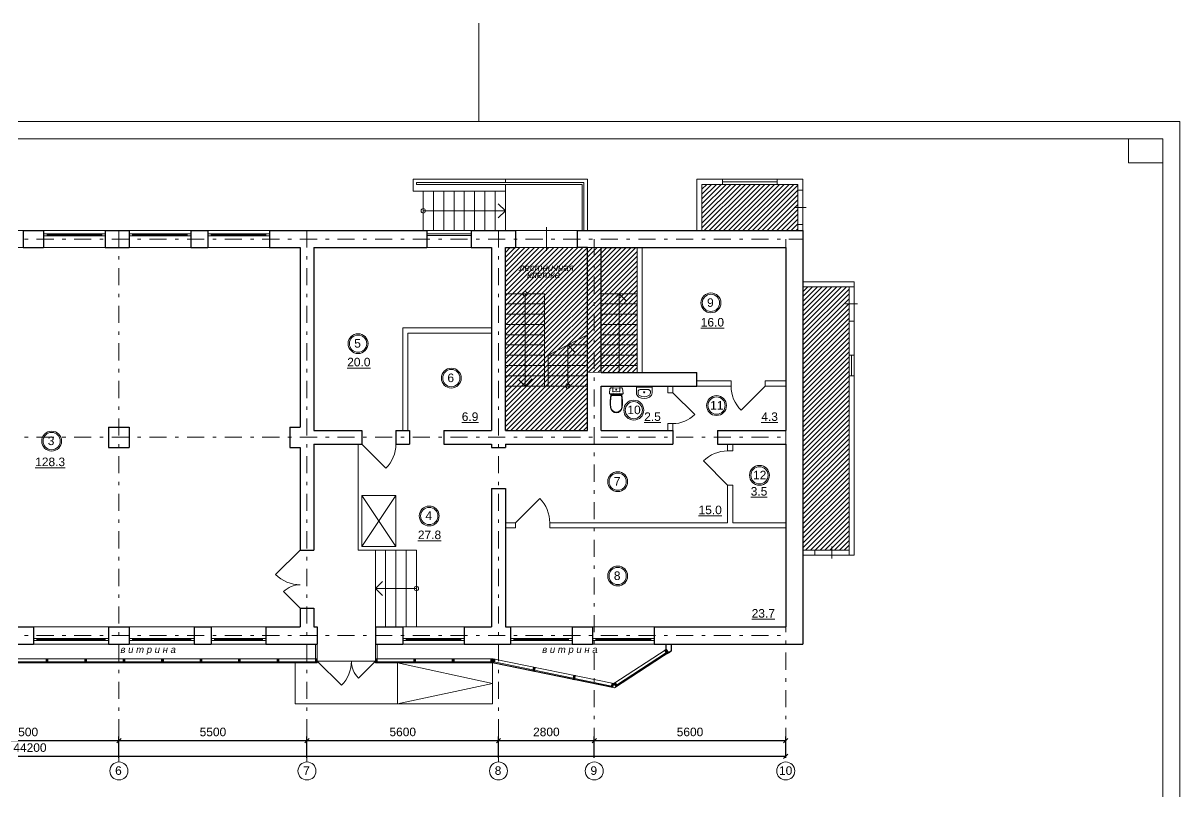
# Model space of a CAD drawing. Header units: metres. Extents: x 1647.3 to 1708.8, y -76.7 to -8.6.
# Drawn here: x 1675.02 to 1708.85, y -64.39 to -41.9 of the extents above; entities that cross this region are included whole.
import ezdxf
from ezdxf.enums import TextEntityAlignment as Align

# ---------------------------------------------------------------- set-up
doc = ezdxf.new("R2010")
doc.units = ezdxf.units.M
doc.header["$MEASUREMENT"] = 0
doc.linetypes.add('( Dashdot )', pattern=[1.001, 0.5, -0.25, 0.001, -0.25])
doc.layers.add('Level 50', color=7, linetype='Continuous', lineweight=0)
doc.styles.get("Standard").update_dxf_attribs({"font": 'times.ttf'})
doc.styles.add('Style-Arial', font='arial.ttf')
doc.styles.add('Style-Arial IF', font='ariali.ttf')
doc.dimstyles.get("Standard").update_dxf_attribs({"dimtxt": 0.18, "dimasz": 0.18, "dimexe": 0.18, "dimexo": 0.0625, "dimgap": 0.09, "dimtad": 0, "dimtih": 1, "dimtoh": 1, "dimdec": 4, "dimzin": 0, "dimdsep": 46, "dimtxsty": 'Standard', "dimcen": 0.09, "dimadec": 0, "dimazin": 0, "dimtfac": 1, "dimtdec": 4, "dimtofl": 0, "dimtmove": 0, "dimatfit": 3, "dimfxl": 1, "dimtolj": 1, "dimtzin": 0, "dimarcsym": 0})

# ---------------------------------------------------------------- blocks, each defined once
blk = doc.blocks.new('*U1186')
at = {"lineweight": 0}
blk.add_line((-0.8, 0), (0.8, 0), dxfattribs=at)
at = {"lineweight": 13, "flags": 128}
for points in [[(-0.9, 0.03), (-0.8, 0.03), (-0.8, -0.03), (-0.9, -0.03), (-0.9, 0.03)], [(0.9, 0.03), (0.8, 0.03), (0.8, -0.03), (0.9, -0.03), (0.9, 0.03)]]:
    blk.add_lwpolyline(points, close=True, dxfattribs=at)
at = {"lineweight": 0, "flags": 128}
blk.add_lwpolyline([(-0.8, 0.03), (0.8, 0.03), (0.8, -0.03), (-0.8, -0.03), (-0.8, 0.03)], close=True, dxfattribs=at)
blk = doc.blocks.new('*U1187')
at = {"lineweight": 0}
blk.add_line((-1, 0), (1, 0), dxfattribs=at)
at = {"lineweight": 13, "flags": 128}
for points in [[(-1.1, 0.03), (-1, 0.03), (-1, -0.03), (-1.1, -0.03), (-1.1, 0.03)], [(1.1, 0.03), (1, 0.03), (1, -0.03), (1.1, -0.03), (1.1, 0.03)]]:
    blk.add_lwpolyline(points, close=True, dxfattribs=at)
at = {"lineweight": 0, "flags": 128}
blk.add_lwpolyline([(-1, 0.03), (1, 0.03), (1, -0.03), (-1, -0.03), (-1, 0.03)], close=True, dxfattribs=at)
blk = doc.blocks.new('*U1188')
at = {"lineweight": 0}
blk.add_line((-0.85, 0), (0.85, 0), dxfattribs=at)
at = {"lineweight": 13, "flags": 128}
for points in [[(-0.95, 0.03), (-0.85, 0.03), (-0.85, -0.03), (-0.95, -0.03), (-0.95, 0.03)], [(0.95, 0.03), (0.85, 0.03), (0.85, -0.03), (0.95, -0.03), (0.95, 0.03)]]:
    blk.add_lwpolyline(points, close=True, dxfattribs=at)
at = {"lineweight": 0, "flags": 128}
blk.add_lwpolyline([(-0.85, 0.03), (0.85, 0.03), (0.85, -0.03), (-0.85, -0.03), (-0.85, 0.03)], close=True, dxfattribs=at)
blk = doc.blocks.new('*U1189')
at = {"lineweight": 0}
blk.add_line((-0.7, 0), (0.7, 0), dxfattribs=at)
at = {"lineweight": 13, "flags": 128}
for points in [[(-0.8, 0.03), (-0.7, 0.03), (-0.7, -0.03), (-0.8, -0.03), (-0.8, 0.03)], [(0.8, 0.03), (0.7, 0.03), (0.7, -0.03), (0.8, -0.03), (0.8, 0.03)]]:
    blk.add_lwpolyline(points, close=True, dxfattribs=at)
at = {"lineweight": 0, "flags": 128}
blk.add_lwpolyline([(-0.7, 0.03), (0.7, 0.03), (0.7, -0.03), (-0.7, -0.03), (-0.7, 0.03)], close=True, dxfattribs=at)
blk = doc.blocks.new('*U109')
at = {"color": 7, "linetype": 'Continuous', "lineweight": 13}
blk.add_line((0, 0.06), (0, -0.06), dxfattribs=at)
at = {"color": 7, "linetype": 'Continuous', "lineweight": 13, "flags": 128}
for points in [[(-0.025, 0.06), (0.025, 0.06), (0.025, -0.01), (-0.025, -0.01), (-0.025, 0.06)], [(-0.025, -0.05), (0.025, -0.05), (0.025, -0.06), (-0.025, -0.06), (-0.025, -0.05)]]:
    blk.add_lwpolyline(points, close=True, dxfattribs=at)
for points in [[(-0.015, -0.025), (-0.025, -0.025), (-0.025, -0.01), (0.025, -0.01), (0.025, -0.025), (0.015, -0.025)], [(0.015, -0.025), (0.015, -0.05), (-0.015, -0.05), (-0.015, -0.025)]]:
    blk.add_lwpolyline(points, dxfattribs=at)
blk = doc.blocks.new('SINK10')
at = {"color": 252, "linetype": 'Continuous', "lineweight": 13}
for p, q in [((-23, 0), (-23, -16.8)), ((23, 0), (-23, 0)), ((23, 0), (23, -16.8)), ((-17.9, -12.3), (-18, -13.4)), ((-18, -13.4), (-18, -16.8)), ((-17.5, -11.2), (-17.9, -12.3)), ((-16.8, -10.1), (-17.5, -11.2)), ((-15.9, -9.2), (-16.8, -10.1)), ((-14.8, -8.3), (-15.9, -9.2)), ((-13.6, -7.7), (-14.8, -8.3)), ((-12.2, -7.2), (-13.6, -7.7)), ((-10.7, -6.9), (-12.2, -7.2)), ((-9.1, -6.8), (-10.7, -6.9)), ((-9.1, -6.8), (-9.1, -6.8)), ((9.1, -6.8), (-9.1, -6.8)), ((9.1, -6.8), (9.1, -6.8)), ((10.7, -6.9), (9.1, -6.8)), ((12.2, -7.2), (10.7, -6.9)), ((13.6, -7.7), (12.2, -7.2)), ((14.8, -8.3), (13.6, -7.7)), ((15.9, -9.2), (14.8, -8.3)), ((16.8, -10.1), (15.9, -9.2)), ((17.5, -11.2), (16.8, -10.1)), ((17.9, -12.3), (17.5, -11.2)), ((18, -13.4), (17.9, -12.3)), ((18, -13.4), (18, -16.8))]:
    blk.add_line(p, q, dxfattribs=at)
for centre, radius, start, end in [((-9.1, -16.8), 13.9, 180, 241.5254), ((-9.1, -16.8), 8.89, 180, 241.5254), ((0, 0), 33, 241.5254, 298.4746), ((0, 0), 28, 241.5254, 298.4746), ((0, -15.2), 1.75, 0, 360), ((9.1, -16.8), 8.89, 298.4746, 360), ((9.1, -16.8), 13.9, 298.4746, 360)]:
    blk.add_arc(centre, radius, start, end, dxfattribs=at)
blk = doc.blocks.new('ун2')
at = {"color": 252, "linetype": 'Continuous', "lineweight": 13}
for p, q in [((-0.131, -0.114), (-0.131, 0.006)), ((0.131, -0.114), (0.131, 0.006)), ((-0.25, -0.194), (-0.229, -0.012)), ((0, -0.266), (-0.184, -0.266)), ((0, -0.235), (-0.168, -0.235)), ((0, -0.235), (0.168, -0.235)), ((0, -0.266), (0.184, -0.266)), ((0.25, -0.194), (0.229, -0.012))]:
    blk.add_line(p, q, dxfattribs=at)
at = {"color": 252, "linetype": 'Continuous', "lineweight": 13, "extrusion": (0, 0, -1)}
blk.add_circle((0, -0.058), 0.0157, dxfattribs=at)
at = {"color": 252, "linetype": 'Continuous', "lineweight": 13}
for centre, radius, start, end in [((-0.225, 0.014), 0.0259, 262.0147, 1.5137), ((0, 1.373), 1.373, 261.6431, 278.3569), ((0.225, 0.014), 0.0258, 178.1572, 278.1058), ((-0.226, -0.192), 0.0242, 185.3126, 270.5398), ((0, -1.267), 1.076, 77.8721, 102.1279), ((1.292, -0.524), 1.518, 168.8327, 186.9654), ((-0.169, -0.152), 0.0829, 229.7034, 270.7895), ((1.29, -0.524), 1.497, 170.087, 187.0749), ((-0.115, -0.115), 0.0166, 175.2998, 270.088), ((0, -0.594), 0.477, 76.0614, 103.9386), ((0.115, -0.115), 0.0166, 269.912, 4.7002), ((0.169, -0.152), 0.0829, 269.2105, 310.2966), ((-1.29, -0.524), 1.497, 352.9251, 9.913), ((-1.292, -0.524), 1.518, 353.0346, 11.1673), ((0.226, -0.192), 0.0242, 269.4602, 354.6874), ((0, -0.679), 0.217, 187.7539, 269.9084), ((0, -0.679), 0.198, 188.5249, 269.9084), ((0, -0.679), 0.198, 270.0916, 351.4751), ((0, -0.679), 0.217, 270.0916, 352.2461)]:
    blk.add_arc(centre, radius, start, end, dxfattribs=at)
blk = doc.blocks.new('*U526')
at = {"color": 7, "linetype": 'Continuous', "lineweight": 0}
blk.add_line((10.263, 14.5), (10.263, 17.383), dxfattribs=at)
at = {"layer": 'Level 50', "color": 7, "linetype": 'Continuous', "lineweight": 0}
for p, q in [((-30.737, 14.5), (30.763, 14.5)), ((30.763, 14.5), (30.763, -14.5))]:
    blk.add_line(p, q, dxfattribs=at)
at = {"layer": 'Level 50', "color": 7, "linetype": 'Continuous', "lineweight": 13}
for p, q in [((-28.737, 14), (30.263, 14)), ((29.263, 14), (29.263, 13.3)), ((30.263, 14), (30.263, -14)), ((29.263, 13.3), (30.263, 13.3))]:
    blk.add_line(p, q, dxfattribs=at)
blk = doc.blocks.new('*U15')
at = {"color": 7, "linetype": 'Continuous', "lineweight": 13}
for radius in [0.291, 0.252]:
    blk.add_circle((0, 0), radius, dxfattribs=at)
at = {"color": 7, "linetype": 'Continuous', "lineweight": 13, "style": 'Style-Arial'}
blk.add_text('3', height=0.25, dxfattribs=at).set_placement((-0.113, 0.133), align=Align.TOP_LEFT)
blk = doc.blocks.new('*U16')
at = {"color": 7, "linetype": 'Continuous', "lineweight": 13}
for radius in [0.291, 0.252]:
    blk.add_circle((0, 0), radius, dxfattribs=at)
at = {"color": 7, "linetype": 'Continuous', "lineweight": 13, "style": 'Style-Arial'}
blk.add_text('4', height=0.25, dxfattribs=at).set_placement((-0.113, 0.133), align=Align.TOP_LEFT)
blk = doc.blocks.new('*U17')
at = {"color": 7, "linetype": 'Continuous', "lineweight": 13}
for radius in [0.291, 0.252]:
    blk.add_circle((0, 0), radius, dxfattribs=at)
at = {"color": 7, "linetype": 'Continuous', "lineweight": 13, "style": 'Style-Arial'}
blk.add_text('5', height=0.25, dxfattribs=at).set_placement((-0.113, 0.133), align=Align.TOP_LEFT)
blk = doc.blocks.new('*U18')
at = {"color": 7, "linetype": 'Continuous', "lineweight": 13}
for radius in [0.291, 0.252]:
    blk.add_circle((0, 0), radius, dxfattribs=at)
at = {"color": 7, "linetype": 'Continuous', "lineweight": 13, "style": 'Style-Arial'}
blk.add_text('6', height=0.25, dxfattribs=at).set_placement((-0.113, 0.133), align=Align.TOP_LEFT)
blk = doc.blocks.new('*U19')
at = {"color": 7, "linetype": 'Continuous', "lineweight": 13}
for radius in [0.291, 0.252]:
    blk.add_circle((0, 0), radius, dxfattribs=at)
at = {"color": 7, "linetype": 'Continuous', "lineweight": 13, "style": 'Style-Arial'}
blk.add_text('7', height=0.25, dxfattribs=at).set_placement((-0.113, 0.133), align=Align.TOP_LEFT)
blk = doc.blocks.new('*U20')
at = {"color": 7, "linetype": 'Continuous', "lineweight": 13}
for radius in [0.291, 0.252]:
    blk.add_circle((0, 0), radius, dxfattribs=at)
at = {"color": 7, "linetype": 'Continuous', "lineweight": 13, "style": 'Style-Arial'}
blk.add_text('8', height=0.25, dxfattribs=at).set_placement((-0.113, 0.133), align=Align.TOP_LEFT)
blk = doc.blocks.new('*U21')
at = {"color": 7, "linetype": 'Continuous', "lineweight": 13}
for radius in [0.291, 0.252]:
    blk.add_circle((0, 0), radius, dxfattribs=at)
at = {"color": 7, "linetype": 'Continuous', "lineweight": 13, "style": 'Style-Arial'}
blk.add_text('9', height=0.25, dxfattribs=at).set_placement((-0.113, 0.133), align=Align.TOP_LEFT)
blk = doc.blocks.new('*U1192')
at = {"color": 7, "linetype": 'Continuous', "lineweight": 13}
for radius in [0.291, 0.252]:
    blk.add_circle((0, 0), radius, dxfattribs=at)
at = {"color": 7, "linetype": 'Continuous', "lineweight": 13, "style": 'Style-Arial'}
blk.add_text('10', height=0.25, dxfattribs=at).set_placement((-0.187, 0.133), align=Align.TOP_LEFT)
blk = doc.blocks.new('*U1193')
at = {"color": 7, "linetype": 'Continuous', "lineweight": 13}
for radius in [0.291, 0.252]:
    blk.add_circle((0, 0), radius, dxfattribs=at)
at = {"color": 7, "linetype": 'Continuous', "lineweight": 13, "style": 'Style-Arial'}
blk.add_text('12', height=0.25, dxfattribs=at).set_placement((-0.187, 0.133), align=Align.TOP_LEFT)
blk = doc.blocks.new('*U1194')
at = {"color": 7, "linetype": 'Continuous', "lineweight": 13}
for radius in [0.291, 0.252]:
    blk.add_circle((0, 0), radius, dxfattribs=at)
at = {"color": 7, "linetype": 'Continuous', "lineweight": 13, "style": 'Style-Arial'}
blk.add_text('11', height=0.25, dxfattribs=at).set_placement((-0.187, 0.133), align=Align.TOP_LEFT)
blk = doc.blocks.new('_Oblique')
at = {"color": 0, "linetype": 'ByBlock', "lineweight": -2}
blk.add_line((0.5, 0.5), (-0.5, -0.5), dxfattribs=at)
blk = doc.blocks.new('*D1201')
at = {"color": 0, "linetype": 'Continuous', "lineweight": -2, "transparency": 16777216}
for p, q in [((1672.324, -63.389), (1672.324, -62.765)), ((1672.324, -62.89), (1677.824, -62.89)), ((1677.824, -63.389), (1677.824, -62.765))]:
    blk.add_line(p, q, dxfattribs=at)
at = {"layer": 'Defpoints', "color": 0, "linetype": 'Continuous', "lineweight": 13, "transparency": 16777216}
for p in [(1677.824, -62.89), (1672.324, -63.514), (1677.824, -63.514)]:
    blk.add_point(p, dxfattribs=at)
at = {"color": 0, "linetype": 'Continuous', "lineweight": -2, "transparency": 16777216, "xscale": 0.125, "yscale": 0.125, "zscale": 0.125, "rotation": 180}
blk.add_blockref('_Oblique', (1672.324, -62.89), dxfattribs=at)
at = {"color": 0, "linetype": 'Continuous', "lineweight": -2, "transparency": 16777216, "xscale": 0.125, "yscale": 0.125, "zscale": 0.125}
blk.add_blockref('_Oblique', (1677.824, -62.89), dxfattribs=at)
at = {"color": 0, "linetype": 'Continuous', "lineweight": 0, "transparency": 16777216, "insert": (1675.074, -62.637), "char_height": 0.25, "attachment_point": 5, "style": 'Style-Arial'}
blk.add_mtext('\\A1;5500', dxfattribs=at)
blk = doc.blocks.new('*D1202')
at = {"color": 0, "linetype": 'Continuous', "lineweight": -2, "transparency": 16777216}
for p, q in [((1677.824, -63.389), (1677.824, -62.765)), ((1677.824, -62.89), (1683.324, -62.89)), ((1683.324, -63.389), (1683.324, -62.765))]:
    blk.add_line(p, q, dxfattribs=at)
at = {"layer": 'Defpoints', "color": 0, "linetype": 'Continuous', "lineweight": 13, "transparency": 16777216}
for p in [(1683.324, -62.89), (1677.824, -63.514), (1683.324, -63.514)]:
    blk.add_point(p, dxfattribs=at)
at = {"color": 0, "linetype": 'Continuous', "lineweight": -2, "transparency": 16777216, "xscale": 0.125, "yscale": 0.125, "zscale": 0.125, "rotation": 180}
blk.add_blockref('_Oblique', (1677.824, -62.89), dxfattribs=at)
at = {"color": 0, "linetype": 'Continuous', "lineweight": -2, "transparency": 16777216, "xscale": 0.125, "yscale": 0.125, "zscale": 0.125}
blk.add_blockref('_Oblique', (1683.324, -62.89), dxfattribs=at)
at = {"color": 0, "linetype": 'Continuous', "lineweight": 0, "transparency": 16777216, "insert": (1680.574, -62.637), "char_height": 0.25, "attachment_point": 5, "style": 'Style-Arial'}
blk.add_mtext('\\A1;5500', dxfattribs=at)
blk = doc.blocks.new('*D1203')
at = {"color": 0, "linetype": 'Continuous', "lineweight": -2, "transparency": 16777216}
for p, q in [((1683.324, -63.389), (1683.324, -62.765)), ((1683.324, -62.89), (1688.924, -62.89)), ((1688.924, -63.389), (1688.924, -62.765))]:
    blk.add_line(p, q, dxfattribs=at)
at = {"layer": 'Defpoints', "color": 0, "linetype": 'Continuous', "lineweight": 13, "transparency": 16777216}
for p in [(1688.924, -62.89), (1683.324, -63.514), (1688.924, -63.514)]:
    blk.add_point(p, dxfattribs=at)
at = {"color": 0, "linetype": 'Continuous', "lineweight": -2, "transparency": 16777216, "xscale": 0.125, "yscale": 0.125, "zscale": 0.125, "rotation": 180}
blk.add_blockref('_Oblique', (1683.324, -62.89), dxfattribs=at)
at = {"color": 0, "linetype": 'Continuous', "lineweight": -2, "transparency": 16777216, "xscale": 0.125, "yscale": 0.125, "zscale": 0.125}
blk.add_blockref('_Oblique', (1688.924, -62.89), dxfattribs=at)
at = {"color": 0, "linetype": 'Continuous', "lineweight": 0, "transparency": 16777216, "insert": (1686.124, -62.637), "char_height": 0.25, "attachment_point": 5, "style": 'Style-Arial'}
blk.add_mtext('\\A1;5600', dxfattribs=at)
blk = doc.blocks.new('*D1204')
at = {"color": 0, "linetype": 'Continuous', "lineweight": -2, "transparency": 16777216}
for p, q in [((1688.924, -63.389), (1688.924, -62.765)), ((1688.924, -62.89), (1691.724, -62.89)), ((1691.724, -63.389), (1691.724, -62.765))]:
    blk.add_line(p, q, dxfattribs=at)
at = {"layer": 'Defpoints', "color": 0, "linetype": 'Continuous', "lineweight": 13, "transparency": 16777216}
for p in [(1691.724, -62.89), (1688.924, -63.514), (1691.724, -63.514)]:
    blk.add_point(p, dxfattribs=at)
at = {"color": 0, "linetype": 'Continuous', "lineweight": -2, "transparency": 16777216, "xscale": 0.125, "yscale": 0.125, "zscale": 0.125, "rotation": 180}
blk.add_blockref('_Oblique', (1688.924, -62.89), dxfattribs=at)
at = {"color": 0, "linetype": 'Continuous', "lineweight": -2, "transparency": 16777216, "xscale": 0.125, "yscale": 0.125, "zscale": 0.125}
blk.add_blockref('_Oblique', (1691.724, -62.89), dxfattribs=at)
at = {"color": 0, "linetype": 'Continuous', "lineweight": 0, "transparency": 16777216, "insert": (1690.324, -62.637), "char_height": 0.25, "attachment_point": 5, "style": 'Style-Arial'}
blk.add_mtext('\\A1;2800', dxfattribs=at)
blk = doc.blocks.new('*D1205')
at = {"color": 0, "linetype": 'Continuous', "lineweight": -2, "transparency": 16777216}
for p, q in [((1691.724, -63.389), (1691.724, -62.765)), ((1691.724, -62.89), (1697.324, -62.89)), ((1697.324, -63.389), (1697.324, -62.765))]:
    blk.add_line(p, q, dxfattribs=at)
at = {"layer": 'Defpoints', "color": 0, "linetype": 'Continuous', "lineweight": 13, "transparency": 16777216}
for p in [(1697.324, -62.89), (1691.724, -63.514), (1697.324, -63.514)]:
    blk.add_point(p, dxfattribs=at)
at = {"color": 0, "linetype": 'Continuous', "lineweight": -2, "transparency": 16777216, "xscale": 0.125, "yscale": 0.125, "zscale": 0.125, "rotation": 180}
blk.add_blockref('_Oblique', (1691.724, -62.89), dxfattribs=at)
at = {"color": 0, "linetype": 'Continuous', "lineweight": -2, "transparency": 16777216, "xscale": 0.125, "yscale": 0.125, "zscale": 0.125}
blk.add_blockref('_Oblique', (1697.324, -62.89), dxfattribs=at)
at = {"color": 0, "linetype": 'Continuous', "lineweight": 0, "transparency": 16777216, "insert": (1694.524, -62.637), "char_height": 0.25, "attachment_point": 5, "style": 'Style-Arial'}
blk.add_mtext('\\A1;5600', dxfattribs=at)
blk = doc.blocks.new('*D1207')
at = {"color": 0, "linetype": 'Continuous', "lineweight": -2, "transparency": 16777216}
for p, q in [((1653.124, -63.389), (1653.124, -63.223)), ((1697.324, -63.389), (1697.324, -63.223)), ((1653.124, -63.348), (1697.324, -63.348))]:
    blk.add_line(p, q, dxfattribs=at)
at = {"layer": 'Defpoints', "color": 0, "linetype": 'Continuous', "lineweight": 13, "transparency": 16777216}
for p in [(1653.124, -63.514), (1697.324, -63.348), (1697.324, -63.514)]:
    blk.add_point(p, dxfattribs=at)
at = {"color": 0, "linetype": 'Continuous', "lineweight": -2, "transparency": 16777216, "xscale": 0.125, "yscale": 0.125, "zscale": 0.125, "rotation": 180}
blk.add_blockref('_Oblique', (1653.124, -63.348), dxfattribs=at)
at = {"color": 0, "linetype": 'Continuous', "lineweight": -2, "transparency": 16777216, "xscale": 0.125, "yscale": 0.125, "zscale": 0.125}
blk.add_blockref('_Oblique', (1697.324, -63.348), dxfattribs=at)
at = {"color": 0, "linetype": 'Continuous', "lineweight": 0, "transparency": 16777216, "insert": (1675.224, -63.095), "char_height": 0.25, "attachment_point": 5, "style": 'Style-Arial'}
blk.add_mtext('\\A1;44200', dxfattribs=at)

msp = doc.modelspace()

# ---------------------------------------------------------------- hatches: boundary and pattern name
at = {"lineweight": 0}
h = msp.add_hatch(dxfattribs=at)
h.set_pattern_fill('HATCH', color=252, style=0, pattern_type=2)
h.set_pattern_definition([(45, (1694.87421, -46.61436), (-0.0707107, 0.0707107), [])])
h.paths.add_polyline_path([(1694.87421104, -46.61436206), (1697.67421104, -46.61436206), (1697.67421104, -47.96436206), (1694.87421104, -47.96436206)])
h = msp.add_hatch(dxfattribs=at)
h.set_pattern_fill('HATCH', color=252, style=0, pattern_type=2)
h.set_pattern_definition([(45, (1689.12421, -48.46436), (-0.0707107, 0.0707107), [])])
h.paths.add_polyline_path([(1689.12421104, -48.46436206), (1689.12421104, -53.81436206), (1691.52421104, -53.81436206), (1691.52421104, -52.11411738), (1692.97421104, -52.11436206), (1692.97421104, -48.46436206)])
h = msp.add_hatch(dxfattribs=at)
h.set_pattern_fill('HATCH', color=252, style=0, pattern_type=2)
h.set_pattern_definition([(45, (1697.82421, -49.61436), (-0.0707107, 0.0707107), [])])
h.paths.add_polyline_path([(1697.82421104, -49.61436206), (1699.17421104, -49.61436206), (1699.17421104, -57.31436206), (1697.82421104, -57.31436206)])

# ---------------------------------------------------------------- linework, layer by layer
at = {"lineweight": 13}
for p, q in [((1691.52421104, -46.46436206), (1686.42421104, -46.46436206)), ((1686.42421104, -46.81436206), (1686.42421104, -46.46436206)), ((1691.42421104, -46.56436206), (1686.52421104, -46.56436206)), ((1686.52421104, -46.61436206), (1686.52421104, -46.56436206)), ((1691.37421104, -46.61436206), (1686.52421104, -46.61436206)), ((1689.12421104, -46.56436206), (1689.12421104, -46.46436206)), ((1689.12421104, -47.96436206), (1689.12421104, -46.61436206)), ((1691.37421104, -47.96436206), (1691.37421104, -46.61436206)), ((1691.42421104, -47.96436206), (1691.42421104, -46.56436206)), ((1691.52421104, -47.96436206), (1691.52421104, -46.46436206)), ((1694.72421104, -47.96436206), (1694.72421104, -46.46436206)), ((1694.72421104, -46.46436206), (1695.47421104, -46.46436206)), ((1697.07421104, -46.46436206), (1697.82421104, -46.46436206)), ((1697.82421104, -46.78936206), (1697.82421104, -46.46436206)), ((1686.42421104, -46.81436206), (1689.12421104, -46.81436206)), ((1686.72421104, -47.96436206), (1686.72421104, -46.81436206)), ((1697.82421104, -47.96436206), (1697.82421104, -47.78936206)), ((1692.97421104, -48.46436206), (1692.97421104, -52.11436206)), ((1693.12421104, -48.46436206), (1693.12421104, -52.11436206)), ((1697.82421104, -49.46436206), (1699.32421104, -49.46436206)), ((1699.32421104, -49.46436206), (1699.32421104, -49.61436206)), ((1689.12421104, -49.81436206), (1690.27421104, -49.81436206)), ((1690.27421104, -52.51436206), (1690.27421104, -49.81436206)), ((1699.32421104, -50.61436206), (1699.32421104, -51.61436206)), ((1686.12421104, -50.81436206), (1686.12421104, -53.81436206)), ((1686.12421104, -50.81436206), (1688.72421104, -50.81436206)), ((1686.27421104, -50.96436206), (1686.27421104, -53.81436206)), ((1686.27421104, -50.96436206), (1688.72421104, -50.96436206)), ((1690.37421104, -52.51436206), (1690.37421104, -51.61436206)), ((1694.72421104, -52.36436206), (1695.72421104, -52.36436206)), ((1695.72421104, -52.36436206), (1695.72421104, -52.51436206)), ((1696.72421104, -52.36436206), (1696.72421104, -52.51436206)), ((1696.72421104, -52.36436206), (1697.32421104, -52.36436206)), ((1699.32421104, -52.21436206), (1699.32421104, -57.46436206)), ((1689.12421104, -52.51436206), (1691.52421104, -52.51436206)), ((1693.87421104, -52.71436206), (1693.87421104, -52.51436206)), ((1693.87421104, -52.71436206), (1694.02421104, -52.71436206)), ((1694.02421104, -52.71436206), (1694.02421104, -52.51436206)), ((1694.02421104, -52.71436206), (1694.66060714, -53.35075817)), ((1694.72421104, -52.51436206), (1695.72421104, -52.51436206)), ((1696.72421104, -52.51436206), (1696.01710426, -53.22146885)), ((1696.72421104, -52.51436206), (1697.32421104, -52.51436206)), ((1693.87421104, -53.81436206), (1693.87421104, -53.61436206)), ((1693.87421104, -53.61436206), (1694.02421104, -53.61436206)), ((1694.02421104, -53.81436206), (1694.02421104, -53.61436206)), ((1684.82421104, -54.21436206), (1684.82421104, -57.31436206)), ((1684.92421104, -54.21436206), (1685.63131782, -54.92146885)), ((1695.62421104, -54.21436206), (1695.62421104, -54.41436206)), ((1695.62421104, -54.41436206), (1695.77421104, -54.41436206)), ((1695.77421104, -54.21436206), (1695.77421104, -54.41436206)), ((1695.62421104, -55.41436206), (1694.91710426, -54.70725528)), ((1695.62421104, -55.41436206), (1695.77421104, -55.41436206)), ((1695.62421104, -55.41436206), (1695.62421104, -56.51436206)), ((1695.77421104, -55.41436206), (1695.77421104, -56.51436206)), ((1689.42421104, -56.51436206), (1690.13131782, -55.80725528)), ((1689.12421104, -56.51436206), (1689.42421104, -56.51436206)), ((1689.12421104, -56.66436206), (1689.42421104, -56.66436206)), ((1689.42421104, -56.51436206), (1689.42421104, -56.66436206)), ((1690.42421104, -56.51436206), (1690.42421104, -56.66436206)), ((1690.42421104, -56.51436206), (1695.62421104, -56.51436206)), ((1690.42421104, -56.66436206), (1697.32421104, -56.66436206)), ((1695.77421104, -56.51436206), (1697.32421104, -56.51436206)), ((1683.12421104, -57.31436206), (1682.40703828, -58.03153482)), ((1684.82421104, -57.31436206), (1686.52421104, -57.31436206)), ((1685.32421104, -57.31436206), (1685.32421104, -59.56436206)), ((1686.52421104, -57.31436206), (1686.52421104, -59.56436206)), ((1697.82421104, -57.46436206), (1698.17421104, -57.46436206)), ((1683.12421104, -59.01436206), (1682.63930227, -58.52945329)), ((1686.12421104, -59.56436206), (1686.52421104, -59.56436206)), ((1683.62421104, -60.49436206), (1672.32421104, -60.49436206)), ((1685.32421104, -60.49436206), (1688.76138383, -60.49436206)), ((1688.76138383, -60.49436206), (1692.29408262, -61.2185274)), ((1693.82486412, -60.21858545), (1692.29408262, -61.2185274)), ((1693.97421104, -60.26436206), (1692.31836354, -61.34600002)), ((1672.32421104, -60.61436206), (1683.62421104, -60.61436206)), ((1682.97421104, -60.61436206), (1682.97421104, -61.81436206)), ((1683.62421104, -60.56436206), (1684.33131782, -61.27146885)), ((1685.32421104, -60.56436206), (1684.82923629, -61.05933681)), ((1685.32421104, -60.61436206), (1688.74921104, -60.61436206)), ((1685.97421104, -60.61436206), (1685.97421104, -61.81436206)), ((1688.74921104, -60.61436206), (1692.31836354, -61.34600002)), ((1688.74921104, -60.61436206), (1688.74921104, -61.81436206)), ((1682.97421104, -61.81436206), (1688.74921104, -61.81436206))]:
    msp.add_line(p, q, dxfattribs=at)
at = {"color": 7, "lineweight": 13}
for p, q in [((1694.87421104, -46.61436206), (1695.47421104, -46.61436206)), ((1694.87421104, -47.96436206), (1694.87421104, -46.61436206)), ((1695.47421104, -46.61436206), (1695.47421104, -46.46436206)), ((1697.07421104, -46.61436206), (1697.07421104, -46.46436206)), ((1697.07421104, -46.61436206), (1697.67421104, -46.61436206)), ((1697.67421104, -46.78936206), (1697.67421104, -46.61436206)), ((1697.67421104, -46.78936206), (1697.82421104, -46.78936206)), ((1697.67421104, -47.96436206), (1697.67421104, -47.78936206)), ((1697.67421104, -47.78936206), (1697.82421104, -47.78936206)), ((1697.82421104, -49.61436206), (1699.32421104, -49.61436206)), ((1691.92421104, -49.81436206), (1692.97421104, -49.81436206)), ((1699.17421104, -50.61436206), (1699.17421104, -51.61436206)), ((1699.17421104, -50.61436206), (1699.32421104, -50.61436206)), ((1699.17421104, -51.61436206), (1699.32421104, -51.61436206)), ((1699.17421104, -52.21436206), (1699.32421104, -52.21436206)), ((1699.17421104, -52.21436206), (1699.17421104, -57.46436206)), ((1697.82421104, -57.31436206), (1698.17421104, -57.31436206)), ((1698.17421104, -57.31436206), (1698.17421104, -57.46436206)), ((1699.17421104, -57.46436206), (1699.32421104, -57.46436206))]:
    msp.add_line(p, q, dxfattribs=at)
at = {"color": 7, "lineweight": 0}
for p, q in [((1695.47421104, -46.53936206), (1697.07421104, -46.53936206)), ((1697.57421104, -47.28936206), (1697.92271888, -47.28936206)), ((1691.92421104, -50.11436206), (1692.97421104, -50.11436206)), ((1699.07421104, -50.11436206), (1699.42421104, -50.11436206)), ((1691.92421104, -50.41436206), (1692.97421104, -50.41436206)), ((1691.92421104, -50.71436206), (1692.97421104, -50.71436206)), ((1691.92421104, -51.01436206), (1692.97421104, -51.01436206)), ((1691.92421104, -51.31436206), (1692.97421104, -51.31436206)), ((1691.92421104, -51.61436206), (1692.97421104, -51.61436206)), ((1699.24921104, -51.61436206), (1699.24921104, -52.21436206)), ((1691.92421104, -51.91436206), (1692.97421104, -51.91436206)), ((1698.67421104, -57.21436206), (1698.67421104, -57.56436206))]:
    msp.add_line(p, q, dxfattribs=at)
at = {"lineweight": 0}
for p, q in [((1687.02421104, -47.96436206), (1687.02421104, -46.81436206)), ((1687.32421104, -47.96436206), (1687.32421104, -46.81436206)), ((1687.62421104, -47.96436206), (1687.62421104, -46.81436206)), ((1687.92421104, -47.96436206), (1687.92421104, -46.81436206)), ((1688.22421104, -47.96436206), (1688.22421104, -46.81436206)), ((1688.52421104, -47.96436206), (1688.52421104, -46.81436206)), ((1688.82421104, -47.96436206), (1688.82421104, -46.81436206)), ((1688.91646066, -47.18161169), (1689.12421104, -47.38936206)), ((1686.72421104, -47.38936206), (1689.12421104, -47.38936206)), ((1688.91646066, -47.59711244), (1689.12421104, -47.38936206)), ((1690.32421104, -47.86436206), (1690.32421104, -48.56436206)), ((1689.69921104, -49.81436206), (1689.69921104, -52.51436206)), ((1692.24146066, -50.02211244), (1692.44921104, -49.81436206)), ((1692.44921104, -52.11436206), (1692.44921104, -49.81436206)), ((1692.65696141, -50.02211244), (1692.44921104, -49.81436206)), ((1689.12421104, -50.11436206), (1690.27421104, -50.11436206)), ((1689.12421104, -50.41436206), (1690.27421104, -50.41436206)), ((1689.12421104, -50.71436206), (1690.27421104, -50.71436206)), ((1689.12421104, -51.01436206), (1690.27421104, -51.01436206)), ((1690.37421104, -51.61436206), (1691.52421104, -51.01436206)), ((1689.12421104, -51.31436206), (1690.27421104, -51.31436206)), ((1690.74146066, -51.52211244), (1690.94921104, -51.31436206)), ((1690.94921104, -51.31436206), (1691.52421104, -51.31436206)), ((1690.94921104, -52.51436206), (1690.94921104, -51.31436206)), ((1691.15696141, -51.52211244), (1690.94921104, -51.31436206)), ((1689.12421104, -51.61436206), (1690.27421104, -51.61436206)), ((1690.37421104, -51.61436206), (1691.52421104, -51.61436206)), ((1689.12421104, -51.91436206), (1690.27421104, -51.91436206)), ((1690.37421104, -51.91436206), (1691.52421104, -51.91436206)), ((1689.12421104, -52.21436206), (1690.27421104, -52.21436206)), ((1689.49146066, -52.30661169), (1689.69921104, -52.51436206)), ((1689.90696141, -52.30661169), (1689.69921104, -52.51436206)), ((1690.37421104, -52.21436206), (1691.52421104, -52.21436206)), ((1684.92421104, -55.71436206), (1685.92421104, -57.21436206)), ((1684.92421104, -57.21436206), (1685.92421104, -55.71436206)), ((1685.62421104, -57.31436206), (1685.62421104, -59.56436206)), ((1685.92421104, -57.31436206), (1685.92421104, -59.56436206)), ((1686.22421104, -57.31436206), (1686.22421104, -59.56436206)), ((1685.53196141, -58.23161169), (1685.32421104, -58.43936206)), ((1686.52421104, -58.43936206), (1685.32421104, -58.43936206)), ((1685.53196141, -58.64711244), (1685.32421104, -58.43936206)), ((1686.22421104, -59.93436206), (1687.82421104, -59.93436206)), ((1689.37421104, -59.93436206), (1690.97421104, -59.93436206)), ((1691.77421104, -59.93436206), (1693.37421104, -59.93436206)), ((1683.62421104, -60.56436206), (1685.32421104, -60.56436206))]:
    msp.add_line(p, q, dxfattribs=at)
at = {"lineweight": 30}
for p, q in [((1675.02421104, -47.96436206), (1675.02421104, -48.46436206)), ((1675.02421104, -47.96436206), (1675.62421104, -47.96436206)), ((1675.62421104, -47.96436206), (1675.62421104, -48.46436206)), ((1677.42421104, -47.96436206), (1677.42421104, -48.46436206)), ((1677.42421104, -47.96436206), (1678.12421104, -47.96436206)), ((1678.12421104, -47.96436206), (1678.12421104, -48.46436206)), ((1679.92421104, -47.96436206), (1679.92421104, -48.46436206)), ((1679.92421104, -47.96436206), (1680.42421104, -47.96436206)), ((1680.42421104, -47.96436206), (1680.42421104, -48.46436206)), ((1682.22421104, -47.96436206), (1682.22421104, -48.46436206)), ((1682.22421104, -47.96436206), (1686.82421104, -47.96436206)), ((1686.82421104, -47.96436206), (1686.82421104, -48.46436206)), ((1688.12421104, -47.96436206), (1688.12421104, -48.46436206)), ((1688.12421104, -47.96436206), (1689.42421104, -47.96436206)), ((1689.42421104, -47.96436206), (1689.42421104, -48.46436206)), ((1691.22421104, -47.96436206), (1691.22421104, -48.46436206)), ((1691.22421104, -47.96436206), (1697.82421104, -47.96436206)), ((1697.82421104, -47.96436206), (1697.82421104, -60.06436206)), ((1675.02421104, -48.46436206), (1675.62421104, -48.46436206)), ((1677.42421104, -48.46436206), (1678.12421104, -48.46436206)), ((1679.92421104, -48.46436206), (1680.42421104, -48.46436206)), ((1682.22421104, -48.46436206), (1683.12421104, -48.46436206)), ((1683.12421104, -48.46436206), (1683.12421104, -53.71436206)), ((1683.52421104, -48.46436206), (1683.52421104, -53.81436206)), ((1683.52421104, -48.46436206), (1686.82421104, -48.46436206)), ((1688.12421104, -48.46436206), (1688.72421104, -48.46436206)), ((1688.72421104, -48.46436206), (1688.72421104, -53.81436206)), ((1689.12421104, -53.81436206), (1689.12421104, -48.46436206)), ((1689.12421104, -48.46436206), (1689.42421104, -48.46436206)), ((1691.52421104, -48.46436206), (1691.22421104, -48.46436206)), ((1691.52421104, -53.81436206), (1691.52421104, -48.46436206)), ((1691.92421104, -48.46436206), (1697.32421104, -48.46436206)), ((1691.92421104, -52.11436206), (1691.92421104, -48.46436206)), ((1697.32421104, -48.46436206), (1697.32421104, -53.81436206)), ((1691.92421104, -52.11436206), (1694.72421104, -52.11436206)), ((1694.72421104, -52.51436206), (1694.72421104, -52.11436206)), ((1691.92421104, -53.81436206), (1691.92421104, -52.51436206)), ((1691.92421104, -52.51436206), (1694.72421104, -52.51436206)), ((1677.52421104, -53.71436206), (1677.52421104, -54.31436206)), ((1677.52421104, -53.71436206), (1678.12421104, -53.71436206)), ((1678.12421104, -53.71436206), (1678.12421104, -54.31436206)), ((1682.82421104, -53.71436206), (1683.12421104, -53.71436206)), ((1682.82421104, -53.71436206), (1682.82421104, -54.31436206)), ((1683.52421104, -53.81436206), (1684.92421104, -53.81436206)), ((1684.92421104, -53.81436206), (1684.92421104, -54.21436206)), ((1685.92421104, -53.81436206), (1685.92421104, -54.21436206)), ((1685.92421104, -53.81436206), (1686.32421104, -53.81436206)), ((1686.32421104, -53.81436206), (1686.32421104, -54.21436206)), ((1687.32421104, -53.81436206), (1687.32421104, -54.21436206)), ((1687.32421104, -53.81436206), (1688.72421104, -53.81436206)), ((1689.12421104, -53.81436206), (1691.52421104, -53.81436206)), ((1691.92421104, -53.81436206), (1694.02421104, -53.81436206)), ((1694.02421104, -53.81436206), (1694.02421104, -54.21436206)), ((1695.32421104, -53.81436206), (1695.32421104, -54.21436206)), ((1695.32421104, -53.81436206), (1697.32421104, -53.81436206)), ((1677.52421104, -54.31436206), (1678.12421104, -54.31436206)), ((1682.82421104, -54.31436206), (1683.12421104, -54.31436206)), ((1683.12421104, -54.31436206), (1683.12421104, -57.31436206)), ((1683.52421104, -54.21436206), (1684.92421104, -54.21436206)), ((1683.52421104, -54.21436206), (1683.52421104, -57.31436206)), ((1685.92421104, -54.21436206), (1686.32421104, -54.21436206)), ((1687.32421104, -54.21436206), (1688.72421104, -54.21436206)), ((1688.72421104, -54.21436206), (1688.72421104, -54.31436206)), ((1688.72421104, -54.31436206), (1689.12421104, -54.31436206)), ((1689.12421104, -54.21436206), (1689.12421104, -54.31436206)), ((1689.12421104, -54.21436206), (1694.02421104, -54.21436206)), ((1695.32421104, -54.21436206), (1697.32421104, -54.21436206)), ((1697.32421104, -54.21436206), (1697.32421104, -59.56436206)), ((1688.72421104, -55.51436206), (1689.12421104, -55.51436206)), ((1688.72421104, -55.51436206), (1688.72421104, -59.56436206)), ((1689.12421104, -55.51436206), (1689.12421104, -59.56436206)), ((1683.12421104, -57.31436206), (1683.52421104, -57.31436206)), ((1683.12421104, -59.01436206), (1683.52421104, -59.01436206)), ((1683.12421104, -59.01436206), (1683.12421104, -59.56436206)), ((1683.52421104, -59.01436206), (1683.52421104, -59.56436206)), ((1674.72421104, -59.56436206), (1675.32421104, -59.56436206)), ((1675.32421104, -59.56436206), (1675.32421104, -60.06436206)), ((1677.52421104, -59.56436206), (1677.52421104, -60.06436206)), ((1677.52421104, -59.56436206), (1678.12421104, -59.56436206)), ((1678.12421104, -59.56436206), (1678.12421104, -60.06436206)), ((1680.02421104, -59.56436206), (1680.02421104, -60.06436206)), ((1680.02421104, -59.56436206), (1680.52421104, -59.56436206)), ((1680.52421104, -59.56436206), (1680.52421104, -60.06436206)), ((1682.12421104, -59.56436206), (1682.12421104, -60.06436206)), ((1682.12421104, -59.56436206), (1683.12421104, -59.56436206)), ((1683.52421104, -59.56436206), (1683.62421104, -59.56436206)), ((1683.62421104, -59.56436206), (1683.62421104, -60.06436206)), ((1685.32421104, -59.56436206), (1685.32421104, -60.06436206)), ((1685.32421104, -59.56436206), (1686.12421104, -59.56436206)), ((1686.12421104, -59.56436206), (1686.12421104, -60.06436206)), ((1687.92421104, -59.56436206), (1687.92421104, -60.06436206)), ((1687.92421104, -59.56436206), (1688.72421104, -59.56436206)), ((1689.12421104, -59.56436206), (1689.27421104, -59.56436206)), ((1689.27421104, -59.56436206), (1689.27421104, -60.06436206)), ((1691.07421104, -59.56436206), (1691.07421104, -60.06436206)), ((1691.07421104, -59.56436206), (1691.67421104, -59.56436206)), ((1691.67421104, -59.56436206), (1691.67421104, -60.06436206)), ((1693.47421104, -59.56436206), (1693.47421104, -60.06436206)), ((1693.47421104, -59.56436206), (1697.32421104, -59.56436206)), ((1674.72421104, -60.06436206), (1675.32421104, -60.06436206)), ((1677.52421104, -60.06436206), (1678.12421104, -60.06436206)), ((1680.02421104, -60.06436206), (1680.52421104, -60.06436206)), ((1682.12421104, -60.06436206), (1683.62421104, -60.06436206)), ((1685.32421104, -60.06436206), (1686.12421104, -60.06436206)), ((1687.92421104, -60.06436206), (1689.27421104, -60.06436206)), ((1691.07421104, -60.06436206), (1691.67421104, -60.06436206)), ((1693.47421104, -60.06436206), (1697.82421104, -60.06436206)), ((1693.82486412, -60.21858545), (1693.82486412, -60.06436206)), ((1693.97421104, -60.06436206), (1693.97421104, -60.26436206)), ((1693.82486412, -60.21858545), (1693.89049019, -60.31905046)), ((1693.89049019, -60.31905046), (1693.97421104, -60.26436206))]:
    msp.add_line(p, q, dxfattribs=at)
at = {"color": 1, "linetype": '( Dashdot )', "lineweight": 0}
for p, q in [((1677.82421104, -47.96544933), (1677.82421104, -63.51436206)), ((1683.32421104, -47.96544933), (1683.32421104, -63.51436206)), ((1688.92421104, -47.96544933), (1688.92421104, -63.51436206)), ((1651.218254, -48.21436206), (1697.82421104, -48.21436206)), ((1691.72421104, -48.21436206), (1691.72421104, -63.51436206)), ((1697.32421104, -48.21436206), (1697.32421104, -63.51436206)), ((1651.218254, -54.01436206), (1697.32421104, -54.01436206)), ((1651.218254, -59.81436206), (1697.32421104, -59.81436206))]:
    msp.add_line(p, q, dxfattribs=at)
at = {"color": 252, "lineweight": 0, "flags": 128}
for points in [[(1694.87421104, -46.61436206), (1697.67421104, -46.61436206), (1697.67421104, -47.96436206), (1694.87421104, -47.96436206), (1694.87421104, -46.61436206)], [(1689.12421104, -48.46436206), (1689.12421104, -53.81436206), (1691.52421104, -53.81436206), (1691.52421104, -52.11411738), (1692.97421104, -52.11436206), (1692.97421104, -48.46436206), (1689.12421104, -48.46436206), (1689.12421104, -48.46436206)], [(1697.82421104, -49.61436206), (1699.17421104, -49.61436206), (1699.17421104, -57.31436206), (1697.82421104, -57.31436206), (1697.82421104, -49.61436206)]]:
    msp.add_lwpolyline(points, close=True, dxfattribs=at)
at = {"color": 7, "lineweight": 0, "flags": 128}
for points in [[(1695.47421104, -46.46436206), (1697.07421104, -46.46436206), (1697.07421104, -46.61436206), (1695.47421104, -46.61436206), (1695.47421104, -46.46436206)], [(1697.67421104, -46.78936206), (1697.67421104, -47.78936206), (1697.82271888, -47.78936206), (1697.82271888, -46.78936206), (1697.67421104, -46.78936206)], [(1699.17421104, -50.61436206), (1699.32421104, -50.61436206), (1699.32421104, -49.61436206), (1699.17421104, -49.61436206), (1699.17421104, -50.61436206)], [(1699.17421104, -51.61436206), (1699.17421104, -52.21436206), (1699.32421104, -52.21436206), (1699.32421104, -51.61436206), (1699.17421104, -51.61436206)], [(1698.17421104, -57.46436206), (1699.17421104, -57.46436206), (1699.17421104, -57.31436206), (1698.17421104, -57.31436206), (1698.17421104, -57.46436206)]]:
    msp.add_lwpolyline(points, close=True, dxfattribs=at)
at = {"lineweight": 0, "flags": 128}
for points in [[(1673.22421104, -47.96436206), (1675.02421104, -47.96436206), (1675.02421104, -48.46436206), (1673.22421104, -48.46436206), (1673.22421104, -47.96436206)], [(1675.62421104, -47.96436206), (1677.42421104, -47.96436206), (1677.42421104, -48.46436206), (1675.62421104, -48.46436206), (1675.62421104, -47.96436206)], [(1678.12421104, -47.96436206), (1679.92421104, -47.96436206), (1679.92421104, -48.46436206), (1678.12421104, -48.46436206), (1678.12421104, -47.96436206)], [(1680.42421104, -47.96436206), (1682.22421104, -47.96436206), (1682.22421104, -48.46436206), (1680.42421104, -48.46436206), (1680.42421104, -47.96436206)], [(1686.82421104, -47.96436206), (1688.12421104, -47.96436206), (1688.12421104, -48.46436206), (1686.82421104, -48.46436206), (1686.82421104, -47.96436206)], [(1689.42421104, -47.96436206), (1691.22421104, -47.96436206), (1691.22421104, -48.46436206), (1689.42421104, -48.46436206), (1689.42421104, -47.96436206)], [(1675.32421104, -59.56436206), (1677.52421104, -59.56436206), (1677.52421104, -60.06436206), (1675.32421104, -60.06436206), (1675.32421104, -59.56436206)], [(1678.12421104, -59.56436206), (1680.02421104, -59.56436206), (1680.02421104, -60.06436206), (1678.12421104, -60.06436206), (1678.12421104, -59.56436206)], [(1680.52421104, -59.56436206), (1682.12421104, -59.56436206), (1682.12421104, -60.06436206), (1680.52421104, -60.06436206), (1680.52421104, -59.56436206)], [(1686.12421104, -59.56436206), (1687.92421104, -59.56436206), (1687.92421104, -60.06436206), (1686.12421104, -60.06436206), (1686.12421104, -59.56436206)], [(1689.27421104, -59.56436206), (1691.07421104, -59.56436206), (1691.07421104, -60.06436206), (1689.27421104, -60.06436206), (1689.27421104, -59.56436206)], [(1691.67421104, -59.56436206), (1693.47421104, -59.56436206), (1693.47421104, -60.06436206), (1691.67421104, -60.06436206), (1691.67421104, -59.56436206)], [(1686.22421104, -59.90436206), (1687.82421104, -59.90436206), (1687.82421104, -59.96436206), (1686.22421104, -59.96436206), (1686.22421104, -59.90436206)], [(1689.37421104, -59.90436206), (1690.97421104, -59.90436206), (1690.97421104, -59.96436206), (1689.37421104, -59.96436206), (1689.37421104, -59.90436206)], [(1691.77421104, -59.90436206), (1693.37421104, -59.90436206), (1693.37421104, -59.96436206), (1691.77421104, -59.96436206), (1691.77421104, -59.90436206)]]:
    msp.add_lwpolyline(points, close=True, dxfattribs=at)
at = {"lineweight": 13, "flags": 128}
for points in [[(1686.82421104, -48.06436206), (1688.12421104, -48.06436206), (1688.12421104, -48.11436206), (1686.82421104, -48.11436206), (1686.82421104, -48.06436206)], [(1684.92421104, -55.71436206), (1684.92421104, -57.21436206), (1685.92421104, -57.21436206), (1685.92421104, -55.71436206), (1684.92421104, -55.71436206)], [(1683.57421104, -60.49436206), (1683.62421104, -60.49436206), (1683.62421104, -60.06436206), (1683.57421104, -60.06436206), (1683.57421104, -60.49436206)], [(1685.32421104, -60.49436206), (1685.37421104, -60.49436206), (1685.37421104, -60.06436206), (1685.32421104, -60.06436206), (1685.32421104, -60.49436206)], [(1686.12421104, -59.90436206), (1686.22421104, -59.90436206), (1686.22421104, -59.96436206), (1686.12421104, -59.96436206), (1686.12421104, -59.90436206)], [(1687.92421104, -59.90436206), (1687.82421104, -59.90436206), (1687.82421104, -59.96436206), (1687.92421104, -59.96436206), (1687.92421104, -59.90436206)], [(1689.27421104, -59.90436206), (1689.37421104, -59.90436206), (1689.37421104, -59.96436206), (1689.27421104, -59.96436206), (1689.27421104, -59.90436206)], [(1691.07421104, -59.90436206), (1690.97421104, -59.90436206), (1690.97421104, -59.96436206), (1691.07421104, -59.96436206), (1691.07421104, -59.90436206)], [(1691.67421104, -59.90436206), (1691.77421104, -59.90436206), (1691.77421104, -59.96436206), (1691.67421104, -59.96436206), (1691.67421104, -59.90436206)], [(1693.47421104, -59.90436206), (1693.37421104, -59.90436206), (1693.37421104, -59.96436206), (1693.47421104, -59.96436206), (1693.47421104, -59.90436206)], [(1692.37457136, -61.26747817), (1692.38824346, -61.28840838), (1693.85153302, -60.33255373), (1693.83786092, -60.31162352), (1692.37457136, -61.26747817)], [(1683.58421104, -60.57936206), (1683.58421104, -60.60436206), (1672.36421104, -60.60436206), (1672.36421104, -60.57936206), (1683.58421104, -60.57936206)], [(1685.36421104, -60.57936206), (1685.36421104, -60.60436206), (1688.70921104, -60.60436206), (1688.70921104, -60.57936206), (1685.36421104, -60.57936206)], [(1688.79542469, -60.58810757), (1688.79040435, -60.61259831), (1692.23220503, -61.31813051), (1692.23722536, -61.29363977), (1688.79542469, -60.58810757)]]:
    msp.add_lwpolyline(points, close=True, dxfattribs=at)
at = {"lineweight": 0, "flags": 128}
msp.add_lwpolyline([(1685.97421104, -60.61436206), (1688.74921104, -61.21436206), (1685.97421104, -61.81436206)], dxfattribs=at)
at = {"lineweight": 0}
for centre in [(1686.72421104, -47.38936206), (1689.69921104, -49.81436206), (1690.94921104, -52.51436206), (1686.52421104, -58.43936206)]:
    msp.add_circle(centre, 0.06444703, dxfattribs=at)
at = {"color": 7, "linetype": 'Continuous', "lineweight": 13}
for centre in [(1677.82421104, -63.77771751), (1683.32421104, -63.77771751), (1688.92421104, -63.77771751), (1691.72421104, -63.77771751), (1697.32421104, -63.77771751)]:
    msp.add_circle(centre, 0.26335544, dxfattribs=at)
at = {"lineweight": 0}
for centre, radius, start, end in [((1696.72421104, -52.51436206), 1, 180, 225), ((1694.02421104, -52.71436206), 0.9, 270, 315), ((1684.92421104, -54.21436206), 1, 315, 0), ((1695.62421104, -55.41436206), 1, 90, 135), ((1689.42421104, -56.51436206), 1, 0, 45), ((1683.12421104, -57.31436206), 1.01423544, 225, 270), ((1683.12421104, -59.01436206), 0.68576456, 90, 135), ((1683.62421104, -60.56436206), 1, 315, 0), ((1685.32421104, -60.56436206), 0.7, 180, 225)]:
    msp.add_arc(centre, radius, start, end, dxfattribs=at)

# ---------------------------------------------------------------- block references
at = {"lineweight": 13}
for name, p in [('*U1186', (1676.52425, -48.09434725)), ('*U1186', (1679.02425, -48.09434725)), ('*U1186', (1681.32425, -48.09434725)), ('*U1187', (1676.42425, -59.93434725)), ('*U1188', (1679.07425, -59.93434725)), ('*U1189', (1681.32425, -59.93434725))]:
    msp.add_blockref(name, p, dxfattribs=at)
at = {"color": 7, "linetype": 'Continuous', "lineweight": 13}
for name, p in [('*U21', (1695.13571994, -50.08185744)), ('*U17', (1684.81807425, -51.27442149)), ('*U18', (1687.54382524, -52.28300297)), ('*U1192', (1692.88100983, -53.22075)), ('*U1194', (1695.29982066, -53.08708827)), ('*U15', (1675.8576427, -54.12607476)), ('*U19', (1692.40996896, -55.31225757)), ('*U1193', (1696.55533992, -55.12694564)), ('*U16', (1686.89871046, -56.31697595)), ('*U20', (1692.40996896, -58.07292612)), ('*U109', (1675.72418114, -60.55432611)), ('*U109', (1676.84918114, -60.55432611)), ('*U109', (1677.97418114, -60.55432611)), ('*U109', (1679.09918114, -60.55432611)), ('*U109', (1680.22418114, -60.55432611)), ('*U109', (1681.34918114, -60.55432611)), ('*U109', (1682.47418114, -60.55432611)), ('*U109', (1683.59918114, -60.55432611)), ('*U109', (1685.34918114, -60.55432611)), ('*U109', (1686.47418114, -60.55432611)), ('*U109', (1687.59918114, -60.55432611)), ('*U109', (1688.72418114, -60.55432611))]:
    msp.add_blockref(name, p, dxfattribs=at)
at = {"color": 252, "linetype": 'Continuous', "lineweight": 13, "extrusion": (0, 0, -1), "xscale": 0.8056611058123734, "yscale": 0.8056611058123734, "zscale": 0.8056611058123734, "rotation": 359.9999999999999}
msp.add_blockref('ун2', (-1692.36843831, -52.57456638), dxfattribs=at)
at = {"color": 252, "linetype": 'Continuous', "lineweight": 13, "xscale": 0.01, "yscale": 0.01, "zscale": 0.01, "rotation": 359.9999999999999}
msp.add_blockref('SINK10', (1693.18514949, -52.54693444), dxfattribs=at)
at = {"color": 7, "linetype": 'Continuous', "lineweight": 13}
for p, rotation in [((1688.78572852, -60.56056341), 348.4154639204788), ((1693.83670226, -60.2824763), 33.15350019668099), ((1689.9612839, -60.80153965), 348.4154639204788), ((1691.13683928, -61.04251588), 348.4154639204788), ((1692.25691808, -61.27212002), 348.4154639204788), ((1692.34829645, -61.25473747), 33.15350019668099)]:
    msp.add_blockref('*U109', p, dxfattribs=dict(at, rotation=rotation))
at = {"layer": 'Level 50', "color": 7, "linetype": 'Continuous', "lineweight": 13}
msp.add_blockref('*U526', (1678.08518472, -59.28030757), dxfattribs=at)

# ---------------------------------------------------------------- texts
at = {"color": 7, "lineweight": 0, "style": 'Style-Arial IF'}
for p in [(1677.87090741, -60.12446252), (1690.20218549, -60.12446252)]:
    msp.add_text('в и т р и н а ', height=0.2, dxfattribs=at).set_placement(p, align=Align.TOP_LEFT)
at = {"color": 7, "linetype": 'Continuous', "lineweight": 30, "style": 'Style-Arial'}
for s, p in [('6', (1677.71375562, -63.64100436)), ('7', (1683.21375562, -63.64100436)), ('8', (1688.81375562, -63.64100436)), ('9', (1691.61375562, -63.64100436)), ('10', (1697.12698113, -63.64100436))]:
    msp.add_text(s, height=0.25, dxfattribs=at).set_placement(p, align=Align.TOP_LEFT)
at = {"color": 7, "lineweight": 0, "insert": (1689.52797852, -48.94951522), "char_height": 0.2, "attachment_point": 1, "line_spacing_factor": 0.621037, "style": 'Style-Arial IF'}
msp.add_mtext('лестничная\\P   клетка', dxfattribs=at)
at = {"color": 7, "linetype": 'Continuous', "lineweight": 13, "char_height": 0.25, "attachment_point": 1, "line_spacing_factor": 0.6, "style": 'Style-Arial'}
for s, insert in [('\\L16.0', (1694.83898124, -50.52406286)), ('\\L20.0', (1684.50068942, -51.68842568)), ('\\L6.9', (1687.85020739, -53.28626998)), ('\\L2.5', (1693.1854451, -53.28626998)), ('\\L4.3', (1696.60878165, -53.28626998)), ('\\L128.3', (1675.37655313, -54.60878146)), ('\\L3.5', (1696.29962038, -55.47021041)), ('\\L15.0', (1694.77438999, -56.01461219)), ('\\L27.8', (1686.5676096, -56.74409586)), ('\\L23.7', (1696.32780969, -59.04035664))]:
    msp.add_mtext(s, dxfattribs=dict(at, insert=insert))

# ---------------------------------------------------------------- dimensions: what is measured, and where the dimension line sits
at = {"color": 5, "linetype": 'Continuous', "lineweight": 0}
for base, p1, p2, picture, middle in [((1677.82421104, -62.88975954), (1672.32421104, -63.51436206), (1677.82421104, -63.51436206), '*D1201', (1675.07421104, -62.63711629)), ((1683.32421104, -62.88975954), (1677.82421104, -63.51436206), (1683.32421104, -63.51436206), '*D1202', (1680.57421104, -62.63711629)), ((1688.92421104, -62.88975954), (1683.32421104, -63.51436206), (1688.92421104, -63.51436206), '*D1203', (1686.12421104, -62.63711629)), ((1691.72421104, -62.88975954), (1688.92421104, -63.51436206), (1691.72421104, -63.51436206), '*D1204', (1690.32421104, -62.63711629)), ((1697.32421104, -62.88975954), (1691.72421104, -63.51436206), (1697.32421104, -63.51436206), '*D1205', (1694.52421104, -62.63711629)), ((1697.32421104, -63.34752346), (1653.12421104, -63.51436206), (1697.32421104, -63.51436206), '*D1207', (1675.22421104, -63.09488021))]:
    dim = msp.add_linear_dim(base=base, p1=p1, p2=p2, dimstyle='Standard', override={"dimtxt": 0.25, "dimasz": 0.125, "dimexe": 0.125, "dimexo": 0.125, "dimgap": 0.125, "dimtad": 1, "dimtih": 0, "dimtoh": 0, "dimlfac": 1000, "dimzin": 11, "dimtxsty": 'Style-Arial', "dimblk": 'Oblique', "dimfrac": 2, "dimtzin": 11}, dxfattribs=at)
    dim.commit()
    dim.dimension.update_dxf_attribs({"geometry": picture, "text_midpoint": middle})

doc.saveas('drawing.dxf')
